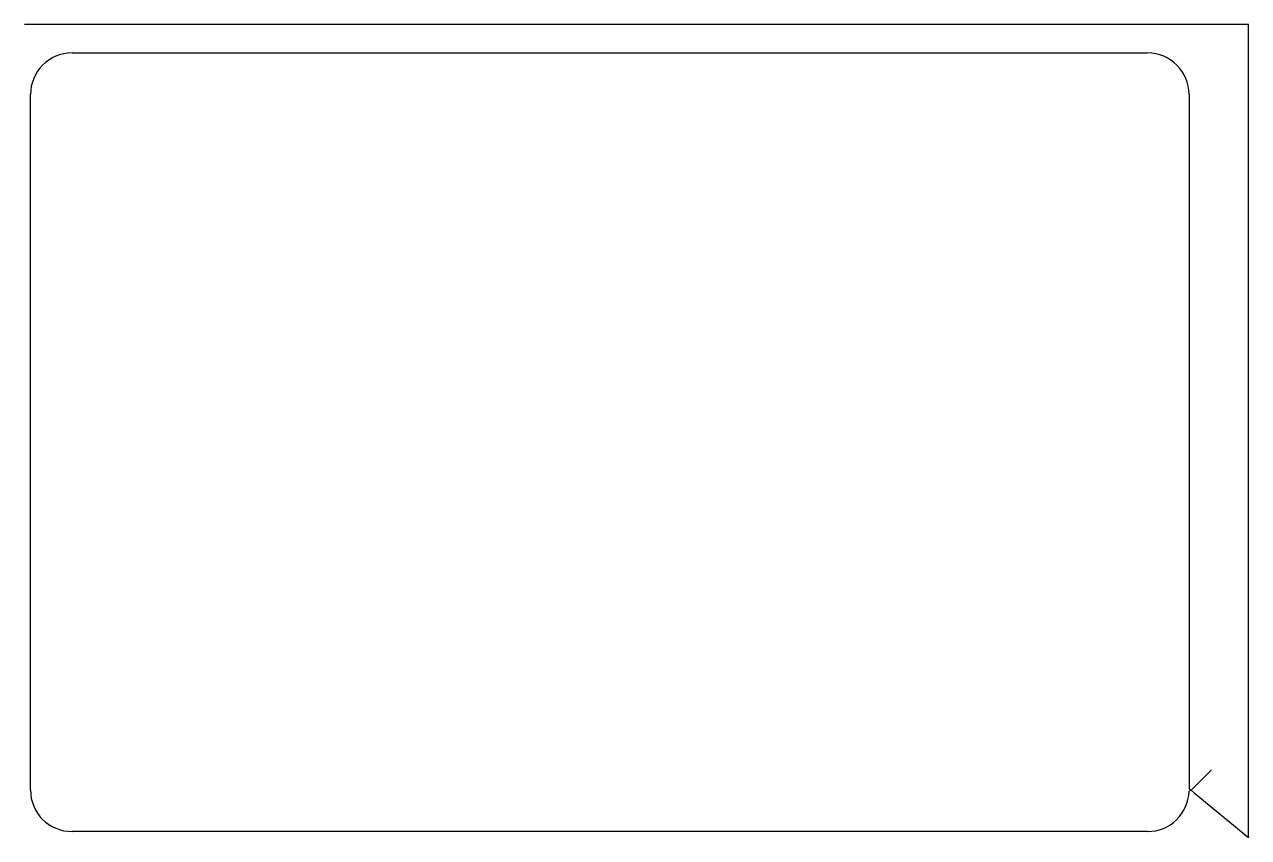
# Model space of a CAD drawing. Header units: metres. Extents: x 502 to 1998, y 0 to 994.
import ezdxf

# ---------------------------------------------------------------- set-up
doc = ezdxf.new("R2010")
doc.units = ezdxf.units.M

msp = doc.modelspace()

# ---------------------------------------------------------------- linework, layer by layer
at = {"layer": 'TOOL_0'}
for p, q in [((503.097, 993.688), (502.097, 993.688)), ((1997.557, 993.688), (503.097, 993.688)), ((1997.557, 0.999), (1997.557, 993.688)), ((560.16, 958.839), (1874.16, 958.839)), ((509.41, 58.089), (509.41, 908.089)), ((1924.91, 908.089), (1924.91, 59.589)), ((1952.246, 82.819), (1927.498, 58.07)), ((1927.498, 58.07), (1924.887, 56.589)), ((1924.91, 59.589), (1927.499, 58.07)), ((1927.499, 58.07), (1931.035, 54.534)), ((1931.035, 54.534), (1997.557, -0.001)), ((1874.159, 7.339), (560.16, 7.339)), ((1997.557, -0.001), (1997.557, 0.999)), ((1997.557, 0.999), (1997.557, -0.001)), ((1997.557, -0.001), (1997.557, 0.999))]:
    msp.add_line(p, q, dxfattribs=at)
for centre, start, end in [((560.16, 908.089), 90, 180), ((1874.16, 908.089), 0, 90), ((560.16, 58.089), 180, 270), ((1874.159, 58.089), 270, 358.306288)]:
    msp.add_arc(centre, 50.75, start, end, dxfattribs=at)

doc.saveas('drawing.dxf')
